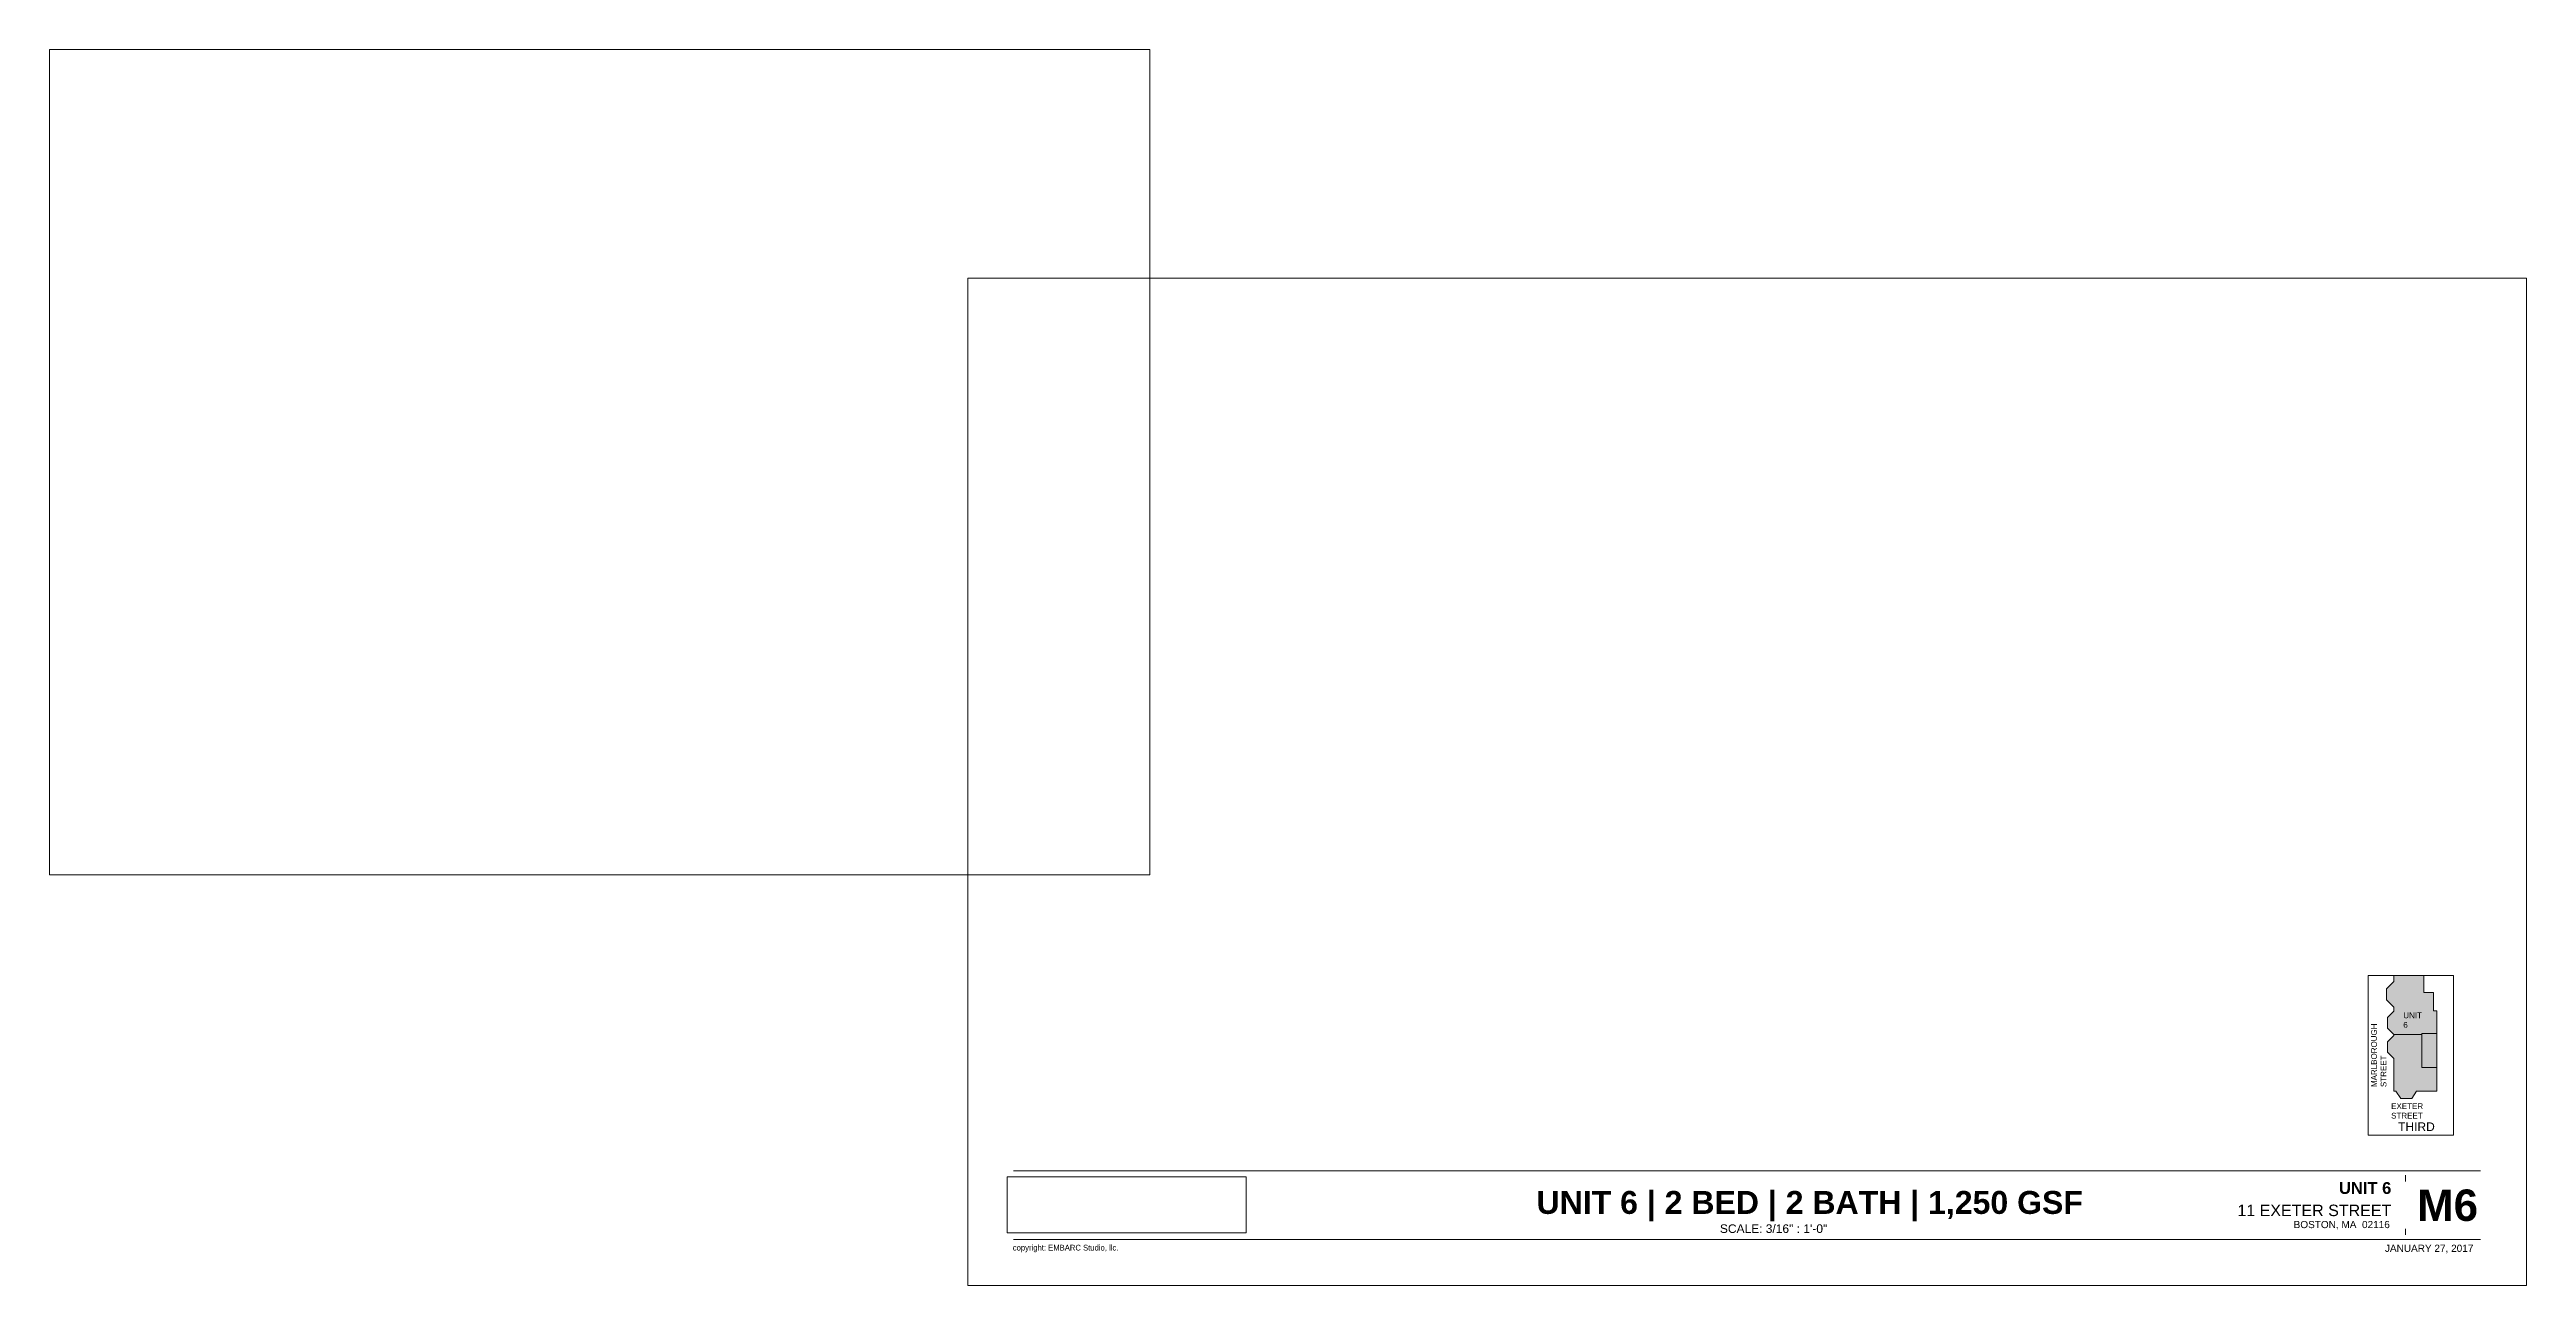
# Paper-space layout 'Layout1' of a CAD drawing. Header units: inches. Extents: x 0 to 27, y -4.5 to 9.
# The model-space entities are those that its viewports show. They can reach past a viewport. Long polylines and large blocks are cut down to what shows.
import ezdxf

# ---------------------------------------------------------------- set-up
doc = ezdxf.new("R2010")
doc.units = ezdxf.units.IN
doc.header["$MEASUREMENT"] = 0
for name, color, linetype, lineweight in [('A-DETL', 90, 'Continuous', 40), ('A-DETL-GENF', 92, 'Continuous', 9), ('G-ANNO-TEXT', 231, 'Continuous', 9), ('G-ANNO-TTLB', 6, 'Continuous', 9), ('G-ANNO-TTLB-THIN', 151, 'Continuous', 9)]:
    doc.layers.add(name, color=color, linetype=linetype, lineweight=lineweight)
doc.layers.add('G-ANNO-NPLT', color=191, linetype='Continuous', plot=False)
doc.styles.add('Arial', font='arial.ttf', dxfattribs={"height": 48})
doc.styles.add('Arial_1', font='arial.ttf', dxfattribs={"height": 72})
doc.styles.add('Arial_2', font='arial.ttf', dxfattribs={"height": 0.078125})
doc.styles.add('Arial_3', font='arial.ttf', dxfattribs={"height": 0.125})
doc.styles.add('Arial_4', font='arial.ttf', dxfattribs={"height": 0.09375})
doc.styles.add('Arial_B', font='arialbd.ttf', dxfattribs={"height": 0.128968})
doc.styles.add('Arial_B_1', font='arialbd.ttf', dxfattribs={"height": 0.342572})
doc.styles.add('Arial_B_2', font='arialbd.ttf', dxfattribs={"height": 0.25})
doc.styles.add('Century Gothic', font='GOTHIC.TTF', dxfattribs={"height": 0.0625})
picture_1 = doc.add_image_def('image1.jpg', size_in_pixel=(1200, 282))

# ---------------------------------------------------------------- blocks, each defined once
blk = doc.blocks.new('EMBARC-Pres 11x17 LARGE NUMBERS_0001 - EMBARC-Pres 11x17 NO SCALE-322887-UNIT 6')
at = {"layer": 'G-ANNO-TTLB'}
for p, q in [((27.015, 6.506), (10.015, 6.506)), ((10.515, -3.231), (26.515, -3.231)), ((25.695, -3.279), (25.695, -3.929)), ((10.515, -3.981), (26.515, -3.981))]:
    blk.add_line(p, q, dxfattribs=at)
at = {"layer": 'G-ANNO-TTLB-THIN'}
for p, q in [((10.015, -4.481), (10.015, 6.506)), ((10.015, 6.506), (27.015, 6.506)), ((27.015, 6.506), (27.015, -4.481)), ((10.015, -4.481), (27.015, -4.481))]:
    blk.add_line(p, q, dxfattribs=at)
at = {"layer": 'G-ANNO-TTLB', "insert": (10.506, -4.037), "char_height": 0.0625, "width": 1.59075, "attachment_point": 1, "style": 'Century Gothic'}
blk.add_mtext('copyright: EMBARC Studio, llc.', dxfattribs=at)
at = {"layer": 'G-ANNO-TTLB'}
image = blk.add_image(picture_1, insert=(10.445, -3.907), size_in_units=(2.608, 0.613), dxfattribs=at)
image.dxf.flags = 7

msp = doc.modelspace()

# ---------------------------------------------------------------- hatches: boundary and pattern name
at = {"layer": 'A-DETL-GENF'}
for color, points in [(11, [(1002.506, 578.598), (1185.324, 578.598), (1185.324, 588.628), (1312.324, 588.628), (1312.324, 778.348), (1282.074, 778.348), (1282.074, 930.723), (1201.324, 930.723), (1201.324, 1073.861), (950.574, 1073.861), (950.574, 1024.242), (890.324, 961.569), (890.324, 868.85), (950.574, 808.6), (950.574, 774.755), (898.248, 722.429), (898.248, 631.524), (950.574, 579.198), (950.793, 578.598)]), (55, [(1185.324, 303.534), (1312.324, 303.534), (1312.324, 588.628), (1185.324, 588.628), (1185.324, 378.001)]), (9, [(1100.427, 42.534), (1142.247, 104.534), (1312.324, 104.534), (1312.324, 303.534), (1185.324, 303.534), (1185.324, 578.598), (950.574, 578.598), (950.574, 571.308), (898.248, 518.982), (898.248, 430.327), (950.574, 378.001), (950.574, 104.534), (968.298, 104.534), (1010.118, 42.534)])]:
    msp.add_hatch(color=color, dxfattribs=at).paths.add_polyline_path(points, flags=0)

# ---------------------------------------------------------------- linework, layer by layer
at = {"layer": 'A-DETL', "lineweight": 9}
for p, q in [((1201.324, 1073.861), (950.574, 1073.861)), ((950.574, 1073.861), (950.574, 1024.242)), ((1201.324, 930.723), (1201.324, 1073.861)), ((950.574, 1024.242), (890.324, 961.569)), ((890.324, 961.569), (890.324, 868.85)), ((1282.074, 930.723), (1201.324, 930.723)), ((1282.074, 778.348), (1282.074, 930.723)), ((890.324, 868.85), (950.574, 808.6)), ((950.574, 808.6), (950.574, 774.755)), ((1312.324, 778.348), (1282.074, 778.348)), ((1312.324, 588.628), (1312.324, 778.348)), ((950.574, 774.755), (898.248, 722.429)), ((898.248, 722.429), (898.248, 631.524)), ((898.248, 631.524), (950.574, 579.198)), ((1312.324, 588.628), (1185.324, 588.628)), ((1185.324, 588.628), (1185.324, 303.534)), ((1312.324, 303.534), (1312.324, 588.628)), ((950.574, 579.198), (950.574, 578.598)), ((1185.324, 578.598), (950.574, 578.598)), ((950.574, 578.598), (950.574, 571.308)), ((950.574, 571.308), (898.248, 518.982)), ((898.248, 518.982), (898.248, 430.327)), ((898.248, 430.327), (950.574, 378.001)), ((950.574, 378.001), (950.574, 104.534)), ((1185.324, 303.534), (1312.324, 303.534)), ((1312.324, 104.534), (1312.324, 303.534)), ((950.574, 104.534), (968.298, 104.534)), ((968.298, 104.534), (1010.118, 42.534)), ((1100.427, 42.534), (1142.247, 104.534)), ((1142.247, 104.534), (1196.324, 104.534)), ((1196.324, 104.534), (1312.324, 104.534)), ((1010.118, 42.534), (1100.427, 42.534))]:
    msp.add_line(p, q, dxfattribs=at)

# ---------------------------------------------------------------- texts
at = {"layer": 'G-ANNO-TEXT', "color": 7, "attachment_point": 1}
for s, insert, char_height, width, style in [('UNIT ', (1030.379, 764.259), 48, 218.16, 'Arial'), ('6', (1030.379, 684.259), 48, 46.056, 'Arial'), ('EXETER ', (928.379, 3.841), 48, 358.752, 'Arial'), ('STREET', (928.379, -76.159), 48, 329.664, 'Arial'), ('THIRD ', (986.781, -156.916), 72, 409.656, 'Arial_1')]:
    msp.add_mtext(s, dxfattribs=dict(at, insert=insert, char_height=char_height, width=width, style=style))
at = {"layer": 'G-ANNO-TEXT', "color": 7, "char_height": 48, "attachment_point": 1, "rotation": 90, "style": 'Arial'}
for s, insert, width in [('MARLBOROUGH ', (760.843, 139.268), 690.84), ('STREET', (840.843, 139.268), 329.664)]:
    msp.add_mtext(s, dxfattribs=dict(at, insert=insert, width=width))

psp = doc.layouts.get("Layout1")

# ---------------------------------------------------------------- block references
at = {"layer": 'G-ANNO-TTLB'}
psp.add_blockref('EMBARC-Pres 11x17 LARGE NUMBERS_0001 - EMBARC-Pres 11x17 NO SCALE-322887-UNIT 6', (0, 0), dxfattribs=at)

# ---------------------------------------------------------------- texts
at = {"layer": 'G-ANNO-TEXT', "color": 7, "attachment_point": 1}
for s, insert, char_height, width, style in [('UNIT 6 | 2 BED | 2 BATH | 1,250 GSF', (16.218, -3.45), 0.25, 7.14891, 'Arial_B_2'), ('SCALE:', (18.218, -3.814), 0.0937, 0.57128, 'Arial_4'), ('^I', (18.689, -3.814), 0.0937, 0.03472, 'Arial_4'), ('3/16" : 1\'-0"', (18.718, -3.814), 0.09375, 0.81747, 'Arial_4')]:
    psp.add_mtext(s, dxfattribs=dict(at, insert=insert, char_height=char_height, width=width, style=style))

# ---------------------------------------------------------------- viewports
at = {"layer": '0'}
psp.add_viewport(center=(6, 4.5), size=(12, 9), view_center_point=(6, 4.5), view_height=12, dxfattribs=at)
at = {"layer": 'G-ANNO-NPLT'}
psp.add_viewport(center=(25.754, -1.971), size=(0.931, 1.7426), view_center_point=(1093.473, 404.703), view_height=1338.3176, status=3, dxfattribs=at)

# ---------------------------------------------------------------- next in the draw order: texts
at = {"layer": 'G-ANNO-TTLB', "attachment_point": 3, "line_spacing_factor": 0.941778, "bg_fill": 3, "box_fill_scale": 1.25, "bg_fill_color": 256, "bg_fill_true_color": 13158600, "bg_fill_transparency": 0}
for s, insert, char_height, width, style in [('UNIT 6', (25.541, -3.353), 0.129, 0.66414, 'Arial_B'), ('JANUARY 27, 2017', (26.436, -4.036), 0.07813, 1.15066, 'Arial_2')]:
    psp.add_mtext(s, dxfattribs=dict(at, insert=insert, char_height=char_height, width=width, style=style))

# ---------------------------------------------------------------- next in the draw order: texts
at = {"layer": 'G-ANNO-TTLB', "insert": (25.541, -3.599), "char_height": 0.125, "width": 2.00468, "attachment_point": 3, "line_spacing_factor": 0.941778, "style": 'Arial_3', "bg_fill": 3, "box_fill_scale": 1.25, "bg_fill_color": 256, "bg_fill_true_color": 13158600, "bg_fill_transparency": 0}
psp.add_mtext('11 EXETER STREET', dxfattribs=at)

# ---------------------------------------------------------------- next in the draw order: texts
at = {"layer": 'G-ANNO-TTLB', "line_spacing_factor": 0.941778, "bg_fill": 3, "box_fill_scale": 1.25, "bg_fill_color": 256, "bg_fill_true_color": 13158600, "bg_fill_transparency": 0}
for s, insert, char_height, width, attachment_point, style in [('M6', (26.155, -3.434), 0.3426, 0.77223, 2, 'Arial_B_1'), ('BOSTON, MA  02116', (25.525, -3.777), 0.07813, 1.25396, 3, 'Arial_2')]:
    psp.add_mtext(s, dxfattribs=dict(at, insert=insert, char_height=char_height, width=width, attachment_point=attachment_point, style=style))

doc.saveas('drawing.dxf')
